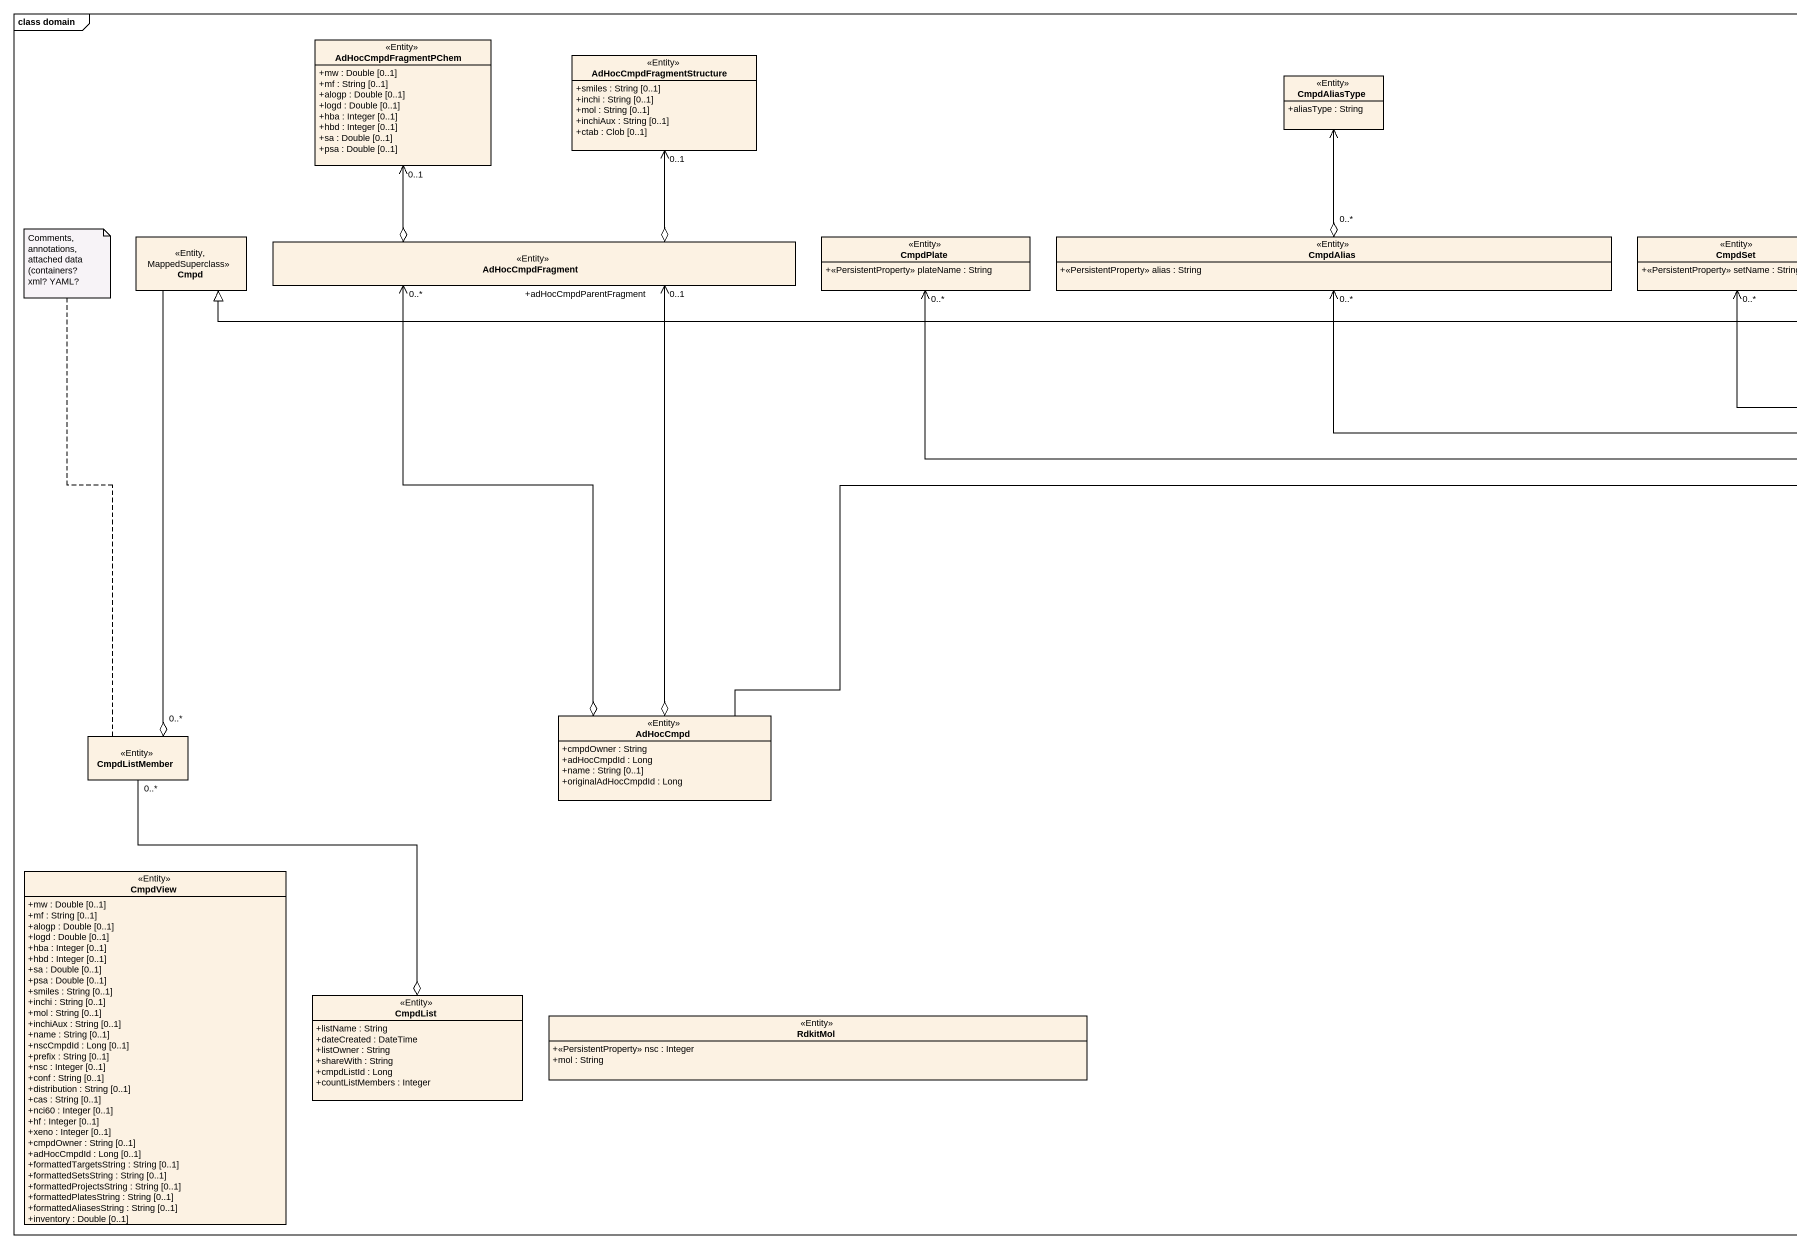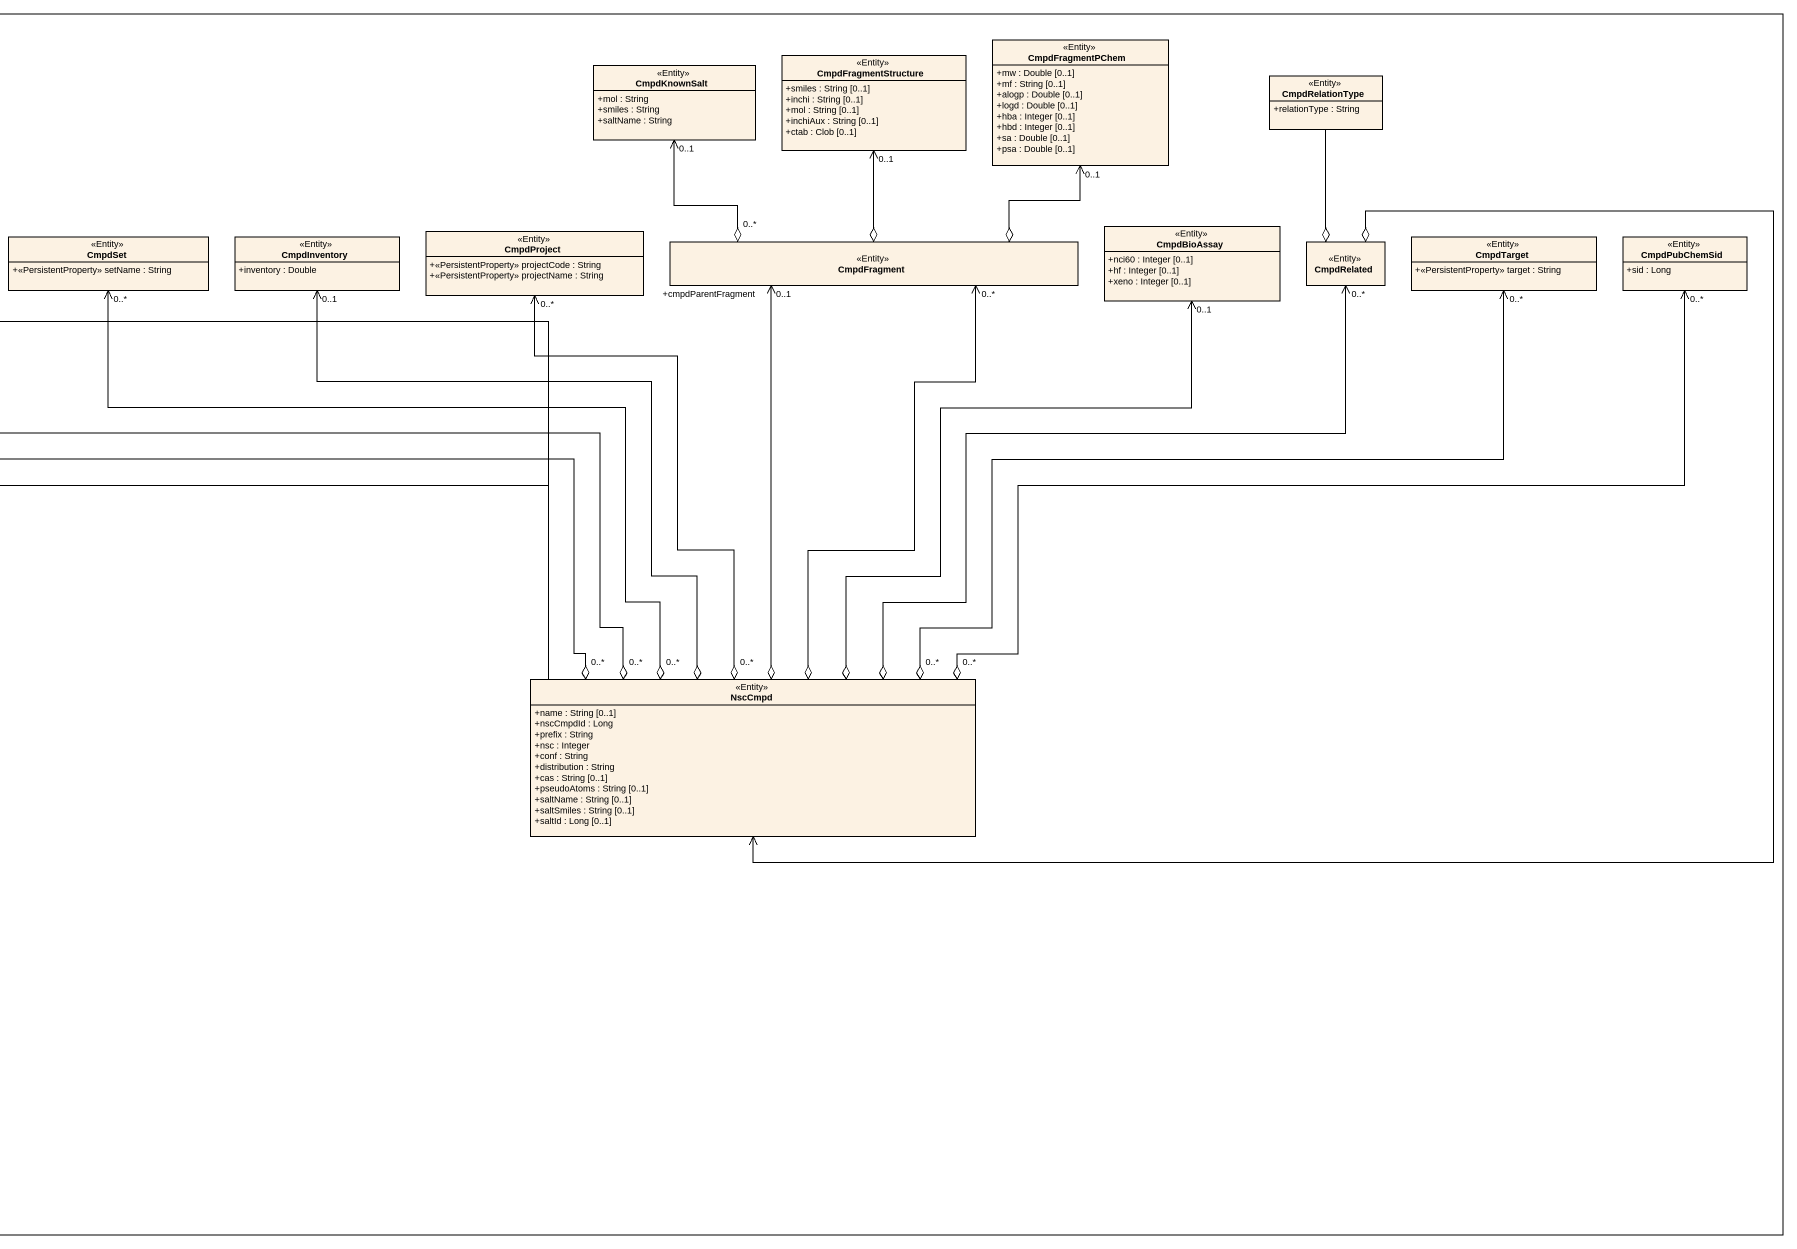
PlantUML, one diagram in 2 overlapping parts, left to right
@startuml
mainframe class domain
hide circle
hide empty members
skinparam classAttributeIconSize 0
class AdHocCmpdFragmentPChem <<Entity>> {
  +mw : Double [0..1]
  +mf : String [0..1]
  +alogp : Double [0..1]
  +logd : Double [0..1]
  +hba : Integer [0..1]
  +hbd : Integer [0..1]
  +sa : Double [0..1]
  +psa : Double [0..1]
}
class CmpdFragmentPChem <<Entity>> {
  +mw : Double [0..1]
  +mf : String [0..1]
  +alogp : Double [0..1]
  +logd : Double [0..1]
  +hba : Integer [0..1]
  +hbd : Integer [0..1]
  +sa : Double [0..1]
  +psa : Double [0..1]
}
class AdHocCmpdFragmentStructure <<Entity>> {
  +smiles : String [0..1]
  +inchi : String [0..1]
  +mol : String [0..1]
  +inchiAux : String [0..1]
  +ctab : Clob [0..1]
}
class CmpdAliasType <<Entity>> {
  +aliasType : String
}
class CmpdKnownSalt <<Entity>> {
  +mol : String
  +smiles : String
  +saltName : String
}
class CmpdFragmentStructure <<Entity>> {
  +smiles : String [0..1]
  +inchi : String [0..1]
  +mol : String [0..1]
  +inchiAux : String [0..1]
  +ctab : Clob [0..1]
}
class CmpdRelationType <<Entity>> {
  +relationType : String
}
class Cmpd <<Entity, MappedSuperclass>>
class AdHocCmpdFragment <<Entity>>
class CmpdPlate <<Entity>> {
  +<<PersistentProperty>> plateName : String
}
class CmpdAlias <<Entity>> {
  +<<PersistentProperty>> alias : String
}
class CmpdSet <<Entity>> {
  +<<PersistentProperty>> setName : String
}
class CmpdInventory <<Entity>> {
  +inventory : Double
}
class CmpdProject <<Entity>> {
  +<<PersistentProperty>> projectCode : String
  +<<PersistentProperty>> projectName : String
}
class CmpdFragment <<Entity>>
class CmpdBioAssay <<Entity>> {
  +nci60 : Integer [0..1]
  +hf : Integer [0..1]
  +xeno : Integer [0..1]
}
class CmpdRelated <<Entity>>
class CmpdTarget <<Entity>> {
  +<<PersistentProperty>> target : String
}
class CmpdPubChemSid <<Entity>> {
  +sid : Long
}
class NscCmpd <<Entity>> {
  +name : String [0..1]
  +nscCmpdId : Long
  +prefix : String
  +nsc : Integer
  +conf : String
  +distribution : String
  +cas : String [0..1]
  +pseudoAtoms : String [0..1]
  +saltName : String [0..1]
  +saltSmiles : String [0..1]
  +saltId : Long [0..1]
}
class CmpdListMember <<Entity>>
class AdHocCmpd <<Entity>> {
  +cmpdOwner : String
  +adHocCmpdId : Long
  +name : String [0..1]
  +originalAdHocCmpdId : Long
}
class CmpdView <<Entity>> {
  +mw : Double [0..1]
  +mf : String [0..1]
  +alogp : Double [0..1]
  +logd : Double [0..1]
  +hba : Integer [0..1]
  +hbd : Integer [0..1]
  +sa : Double [0..1]
  +psa : Double [0..1]
  +smiles : String [0..1]
  +inchi : String [0..1]
  +mol : String [0..1]
  +inchiAux : String [0..1]
  +name : String [0..1]
  +nscCmpdId : Long [0..1]
  +prefix : String [0..1]
  +nsc : Integer [0..1]
  +conf : String [0..1]
  +distribution : String [0..1]
  +cas : String [0..1]
  +nci60 : Integer [0..1]
  +hf : Integer [0..1]
  +xeno : Integer [0..1]
  +cmpdOwner : String [0..1]
  +adHocCmpdId : Long [0..1]
  +formattedTargetsString : String [0..1]
  +formattedSetsString : String [0..1]
  +formattedProjectsString : String [0..1]
  +formattedPlatesString : String [0..1]
  +formattedAliasesString : String [0..1]
  +inventory : Double [0..1]
}
class CmpdList <<Entity>> {
  +listName : String
  +dateCreated : DateTime
  +listOwner : String
  +shareWith : String
  +cmpdListId : Long
  +countListMembers : Integer
}
class RdkitMol <<Entity>> {
  +<<PersistentProperty>> nsc : Integer
  +mol : String
}
AdHocCmpdFragment o-up-> "0..1" AdHocCmpdFragmentPChem
AdHocCmpdFragment o-up-> "0..1" AdHocCmpdFragmentStructure
CmpdAlias "0..*" o-up-> CmpdAliasType
CmpdFragment o-up-> "0..1" CmpdFragmentPChem
CmpdFragment "0..*" o-up-> "0..1" CmpdKnownSalt
CmpdFragment o-up-> "0..1" CmpdFragmentStructure
CmpdRelated o-up- CmpdRelationType
CmpdRelated o--> NscCmpd
NscCmpd -left-|> Cmpd
NscCmpd "0..*" o-left-> "0..*" CmpdPlate
NscCmpd "0..*" o-left-> "0..*" CmpdAlias
NscCmpd "0..*" o-up-> "0..*" CmpdSet
NscCmpd o-up-> "0..1" CmpdInventory
NscCmpd "0..*" o-up-> "0..*" CmpdProject
NscCmpd o-up-> "+cmpdParentFragment\n0..1" CmpdFragment
NscCmpd o-up-> "0..*" CmpdFragment
NscCmpd o-up-> "0..1" CmpdBioAssay
NscCmpd o-up-> "0..*" CmpdRelated
NscCmpd "0..*" o-up-> "0..*" CmpdTarget
NscCmpd "0..*" o-right-> "0..*" CmpdPubChemSid
CmpdListMember "0..*" o-up- Cmpd
AdHocCmpd -up-|> Cmpd
AdHocCmpd o-up-> "0..*" AdHocCmpdFragment
AdHocCmpd o-up-> "0..1\n+adHocCmpdParentFragment" AdHocCmpdFragment
CmpdList o-up- "0..*" CmpdListMember
note top of CmpdListMember : Comments, annotations, attached data (containers? xml? YAML?
@enduml
